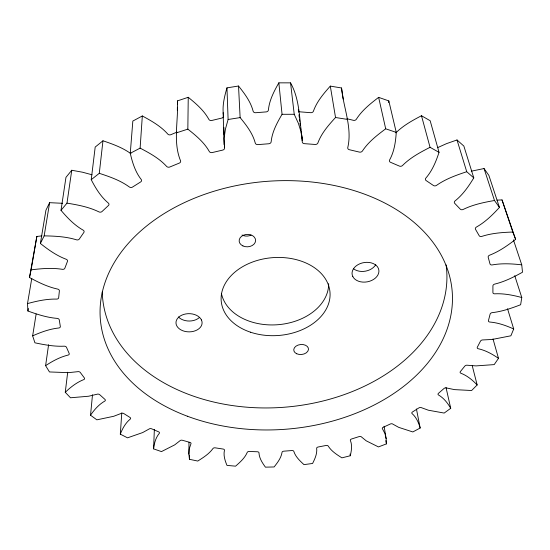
<?xml version="1.0" encoding="UTF-8"?>
<svg xmlns="http://www.w3.org/2000/svg" width="550" height="550" viewBox="0 0 550 550"><rect width="100%" height="100%" fill="white"/><g stroke="black" fill="none" stroke-linecap="round" stroke-linejoin="round"><path stroke-width="0.82" d="M384.092 426.223L386.134 438.659L386.402 443.898L378.455 446.923L366.224 440.832L361.543 437.016A1.877 1.148 -7.2 0 0 359.095 436.597L351.56 438.989A1.87 1.141 -6.9 0 0 350.426 440.543C352.371 445.404 351.471 450.828 350.274 455.757L341.907 457.854C336.875 454.651 331.533 451.309 328.274 446.167A1.863 1.134 -5.9 0 0 326.033 445.473L318.175 446.999A1.856 1.134 -5.6 0 0 316.683 448.408C317.281 453.729 314.916 458.831 312.593 463.471L303.978 464.626C299.929 460.893 295.604 456.871 293.844 451.495A1.856 1.127 -4.6 0 0 291.857 450.553L283.841 451.179A1.856 1.127 -4.3 0 0 282.026 452.423C281.146 457.999 277.509 462.639 274.106 466.957L265.416 467.156C262.384 462.942 259.243 458.274 258.981 452.925A1.856 1.134 -3.2 0 0 257.29 451.756L249.288 451.474A1.863 1.134 -2.9 0 0 247.184 452.513C244.784 458.095 240.041 462.227 235.579 466.166L226.985 465.396C225.026 460.721 223.272 455.503 224.421 450.402A1.87 1.141 -1.9 0 0 223.059 449.041L215.242 447.844A1.877 1.148 -1.6 0 0 212.891 448.642C209.014 453.991 203.259 457.572 197.766 461.051L189.441 459.305L189.475 455.111M189.441 459.305L188.877 454.087L188.973 442.331M386.134 438.659L384.973 433.634L382.518 428.924A1.897 1.169 -8.2 0 1 383.254 427.261L390.287 424.022A1.904 1.176 -8.5 0 1 392.899 424.153L398.695 427.357L412.823 431.942L420.166 428.024C418.688 422.737 416.384 417.402 412.191 413.689A1.932 1.196 -9.6 0 1 412.5 411.964L418.853 407.921A1.939 1.203 -9.9 0 1 421.568 407.736L428.381 410.217L444.18 413.064L450.725 408.299C447.707 403.109 443.871 398.159 438.639 395.051A1.973 1.238 -10.8 0 1 438.494 393.298L443.974 388.52A1.98 1.251 -11.1 0 1 446.731 387.998L454.451 389.62L471.625 390.507L477.159 384.959C472.574 380.126 467.287 375.726 461.017 373.285A2.021 1.286 -12.1 0 1 460.398 371.566L464.805 366.114A2.035 1.299 -12.4 0 1 467.534 365.255L476.011 365.894L494.196 364.602L498.493 358.359C492.394 354.131 485.746 350.433 478.452 348.782A2.076 1.347 -13.3 0 1 477.345 347.146L480.473 341.144A2.09 1.361 -13.6 0 1 483.086 339.928L492.133 339.467L510.874 335.803L513.707 328.982C506.206 325.607 498.314 322.768 490.064 322.059A2.138 1.416 -14.5 0 1 488.455 320.574L490.112 314.167A2.152 1.43 -14.7 0 1 492.525 312.606C502.239 311.493 511.548 308.206 520.637 304.734L521.778 297.516C513.061 295.192 504.061 293.384 495 293.803A2.2 1.492 -15.5 0 1 492.91 292.538L492.917 285.911A2.221 1.513 -15.7 0 1 495.021 284.013C504.756 281.621 513.769 277.042 522.5 272.229L521.744 264.825C512.057 263.759 502.171 263.154 492.525 264.873A2.269 1.574 -16.3 0 1 489.995 263.897L488.201 257.269A2.282 1.595 -16.5 0 1 489.899 255.076C499.311 251.384 507.664 245.492 515.625 239.36L512.813 232.045C502.48 232.382 491.996 233.131 482.096 236.308A2.331 1.664 -16.9 0 1 479.181 235.696L475.516 229.336A2.344 1.684 -17 0 1 476.699 226.903C485.437 221.925 492.69 214.782 499.441 207.412L494.491 200.502C483.904 202.359 473.192 204.579 463.464 209.309A2.386 1.76 -17.1 0 1 460.261 209.131L454.719 203.335A2.399 1.781 -17 0 1 455.297 200.729C462.997 194.528 468.71 186.271 473.777 177.877L466.73 171.724C456.342 175.147 445.837 178.887 436.803 185.185A2.434 1.849 -16.6 0 1 433.428 185.494L426.133 180.565A2.441 1.87 -16.4 0 1 426.03 177.891C432.334 170.562 436.054 161.432 439.038 152.343L430.059 147.311C420.372 152.267 410.541 157.513 402.765 165.268A2.468 1.932 -15.4 0 1 399.376 166.079L390.562 162.312A2.475 1.946 -14.9 0 1 389.744 159.686C394.309 151.36 395.636 141.728 396.261 132.385L385.701 128.81C377.19 135.156 368.521 141.824 362.581 150.769A2.489 1.994 -13 0 1 359.349 152.089L349.381 149.724A2.496 2.007 -12.3 0 1 347.847 147.262C352.323 127.442 343.413 107.559 341.536 87.972L330.303 86.116L335.534 117.507C328.639 125.042 321.619 132.976 317.996 142.67A2.502 2.042 -9.4 0 1 315.088 144.464L304.432 143.667A2.502 2.049 -8.4 0 1 302.239 141.494L302.197 138.49C299.276 119.824 300.046 99.846 290.551 82.858L278.843 82.844C274.106 91.19 269.397 100.038 268.441 109.746A2.413 2.035 -5 0 1 266.111 111.904L255.716 112.723A2.413 2.035 -3.7 0 1 253.069 110.956C250.58 101.509 244.537 93.521 238.528 86.02L226.971 87.862C224.366 96.807 222.035 106.267 223.534 115.617A2.413 2.028 0.2 0 1 221.788 118.071L211.784 120.471A2.413 2.021 1.3 0 1 208.746 119.164C203.857 110.309 195.979 103.606 188.244 97.295L177.451 100.884C178.502 120.519 172.81 141.563 180.407 160.428A2.496 2.007 3.5 0 1 179.286 163.103L169.819 166.994A2.489 1.994 4.3 0 1 166.416 166.196C159.142 158.29 149.531 153.058 140.119 148.122L130.267 153.299C132.371 162.429 135.211 171.738 141.034 179.238A2.475 1.946 6.2 0 1 140.635 181.954L132.536 187.055A2.468 1.925 6.6 0 1 129.064 186.78C120.168 180.345 109.636 176.694 99.282 173.319L91.231 179.685C95.618 188.189 100.733 196.625 108.116 202.874A2.441 1.863 7.7 0 1 108.439 205.521L102.018 211.53A2.434 1.843 7.9 0 1 98.649 211.75C88.736 206.951 77.777 204.896 66.983 203.136L61.009 210.306C67.341 217.8 74.284 225.06 82.864 229.982A2.393 1.774 8.2 0 1 83.847 232.464L79.303 239.044A2.386 1.753 8.3 0 1 76.168 239.724C65.828 236.576 54.911 236.053 44.172 235.867L40.384 243.458C48.208 249.679 56.499 255.599 65.911 259.153A2.344 1.684 8.2 0 1 67.464 261.367L64.852 268.214A2.331 1.664 8.1 0 1 62.074 269.273C51.81 267.685 41.353 268.572 31.109 269.851L29.494 277.509C38.314 282.322 47.486 286.832 57.358 289.018A2.282 1.595 7.7 0 1 59.379 290.916L58.664 297.736A2.269 1.574 7.5 0 1 56.32 299.09C46.537 298.897 36.884 301.029 27.5 303.6L27.926 311.018C37.297 314.407 46.915 317.522 56.891 318.368A2.214 1.513 6.9 0 1 59.276 319.914L60.328 326.452A2.2 1.492 6.7 0 1 58.472 328.027C49.472 329.024 40.879 332.214 32.649 335.857L34.918 342.808C44.433 344.822 54.127 346.617 63.896 346.197A2.152 1.43 5.9 0 1 66.523 347.366L69.169 353.43A2.138 1.416 5.7 0 1 67.822 355.149C59.806 357.129 52.463 361.158 45.602 365.661L49.479 371.951L68.544 372.652L77.536 371.704A2.09 1.361 4.8 0 1 80.314 372.494L84.349 377.926A2.076 1.347 4.5 0 1 83.517 379.713C76.588 382.477 70.613 387.166 65.264 392.288L70.496 397.781L88.639 396.227L96.903 394.274A2.035 1.299 3.6 0 1 99.729 394.707L104.94 399.396A2.021 1.286 3.3 0 1 104.603 401.191C98.808 404.573 94.284 409.736 90.53 415.223L96.869 419.836L113.671 416.295L121.034 413.49A1.98 1.244 2.3 0 1 123.833 413.579L129.999 417.45A1.973 1.238 2 0 1 130.137 419.196C125.469 423.074 122.464 428.56 120.312 434.149L127.524 437.834L142.663 432.575L148.995 429.069A1.939 1.203 1 0 1 151.704 428.828L158.613 431.832A1.925 1.196 0.7 0 1 159.191 433.489C155.643 437.8 154.213 443.431 153.594 448.876L161.466 451.598L174.687 444.881L179.891 440.811A1.904 1.169 -0.3 0 1 182.449 440.282L189.908 442.386A1.897 1.169 -0.6 0 1 190.898 443.912L189.228 448.944L188.877 454.087M177.341 110.433L177.375 107.25M177.416 104.067L177.451 100.884M224.434 145.083L224.51 147.606A2.502 2.049 -0.3 0 1 222.695 150.095L212.3 152.542A2.502 2.042 0.7 0 1 209.144 151.229C204.029 142.223 195.834 135.486 187.839 129.133L188.244 97.295M153.594 448.876L154.351 429.481M120.312 434.149L121.77 412.947M140.119 148.122L142.326 115.961C151.401 120.869 160.662 126.094 167.613 133.877A2.399 1.973 5.1 0 0 170.885 134.674L176.962 132.117M130.267 153.299L132.832 121.055L142.326 115.961M388.678 102.623L388.822 100.911L378.634 97.364C370.446 103.634 362.127 110.241 356.496 119.02A2.399 1.973 -13.9 0 1 353.382 120.319L346.974 118.745M90.53 415.223L92.503 394.756M99.282 173.319L102.967 140.786C112.688 144.066 122.574 147.62 130.948 153.697M65.264 392.288L67.698 372.233M91.231 179.685L95.191 147.07L102.967 140.786M45.602 365.661L48.593 344.706M66.983 203.136L71.754 170.252L82.555 172.219L91.988 174.769M61.009 210.306L65.966 177.347L71.754 170.252M32.649 335.857L36.128 314.036M44.172 235.867L49.624 202.682L62.631 203.301M40.384 243.458L45.932 210.217L49.624 202.682M27.926 311.018L28.346 308.502M27.5 303.6L31.769 278.444M29.494 277.509L36.85 236.445L41.869 235.888M31.109 269.851L36.85 236.445M226.971 87.862L228.106 119.494L225.431 129.099L224.07 138.469L224.51 147.606M278.843 82.844L282.054 114.297C277.124 122.739 272.202 131.684 271.171 141.57A2.509 2.062 -4.9 0 1 268.744 143.763L257.943 144.609A2.509 2.062 -3.8 0 1 255.2 142.828C252.615 133.224 246.331 125.159 240.13 117.597L238.528 86.02M330.303 86.116C323.668 93.555 316.944 101.413 313.521 110.921A2.413 2.021 -10 0 1 310.722 112.688L300.465 111.884A2.413 2.028 -8.9 0 1 298.347 109.732L298.657 112.234M395.869 132.859C403.184 125.544 412.39 120.491 421.479 115.734L430.162 120.725L439.038 152.343M437.724 147.586L446.641 143.591L457.009 139.961L463.856 146.066L473.777 177.877M176.619 132.791L187.839 129.133M471.274 171.194L484.041 168.547L488.881 175.416L499.441 207.412M228.106 119.494L240.13 117.597M496.973 200.145L502.026 199.911L515.625 239.36M282.054 114.297L294.229 114.29L298.396 123.358L301.221 132.399L302.197 138.49M335.534 117.507L347.201 119.371M502.026 199.911L512.813 232.045M513.404 239.821L521.744 264.825M484.041 168.547L494.491 200.502M514.731 275.674L521.778 297.516M457.009 139.961L466.73 171.724M507.533 308.736L513.707 328.982M493.006 338.917L498.493 358.359M421.479 115.734L430.059 147.311M472.278 365.867L477.159 384.959M388.822 100.911L396.261 132.385M446.029 387.564L450.725 408.299M378.634 97.364L385.701 128.81M416.439 408.973L420.166 428.024M341.536 87.972L343.234 99.048M385.859 440.591L386.402 443.898M350.054 454.053L350.274 455.757M298.966 114.744L299.269 117.253M299.475 118.924L299.784 121.433M299.991 123.104L300.293 125.613M300.603 128.123L300.809 129.793M301.118 132.303L301.421 134.805M301.627 136.483L302.143 140.656M290.551 82.858L294.229 114.29M223.898 127.401L224.125 134.977M223.121 112.674L224.084 144.629M375.767 264.646A13.393 9.762 -10 0 1 353.664 268.861M199.183 317.707A12.925 9.103 0.4 0 1 178.406 316.958M328.673 283.683A53.982 39.002 -4.4 0 1 278.692 324.644A53.982 39.002 -4.4 0 1 221.396 293.301M251.061 235.104A8.147 6.208 -2.7 0 1 242.062 235.022M446.098 264.88A172.59 124.197 -4.4 0 1 284.46 407.22A172.59 124.197 -4.4 0 1 102.259 291.844M201.431 319.921L200.812 318.856A13.062 9.103 0.3 0 0 178.578 317.281A13.062 9.103 0.3 0 0 186.966 331.746A13.062 9.103 0.3 0 0 201.431 319.921M352.825 276.588L352.357 275.44A13.537 9.769 -9.9 0 1 368.981 262.446A13.537 9.769 -9.9 0 1 375.361 278.094A13.537 9.769 -9.9 0 1 352.825 276.588M187.323 416.199A176.474 124.3 -4.4 0 0 452.471 299.166A176.474 124.3 -4.4 0 0 188.994 200.523A176.474 124.3 -4.4 0 0 187.323 416.199M250.511 332.2A54.567 39.023 -4.4 0 0 330.028 292.758A54.567 39.023 -4.4 0 0 246.235 264.749A54.567 39.023 -4.4 0 0 250.511 332.2M242.942 245.933A8.236 6.222 -2.7 0 0 255.599 240.708A8.236 6.222 -2.7 0 0 243.581 235.153A8.236 6.222 -2.7 0 0 242.942 245.933M296.739 353.774A7.391 5.012 -5.5 0 0 308.44 349.69A7.391 5.012 -5.5 0 0 298.169 345.056A7.391 5.012 -5.5 0 0 296.739 353.774"/></g></svg>
